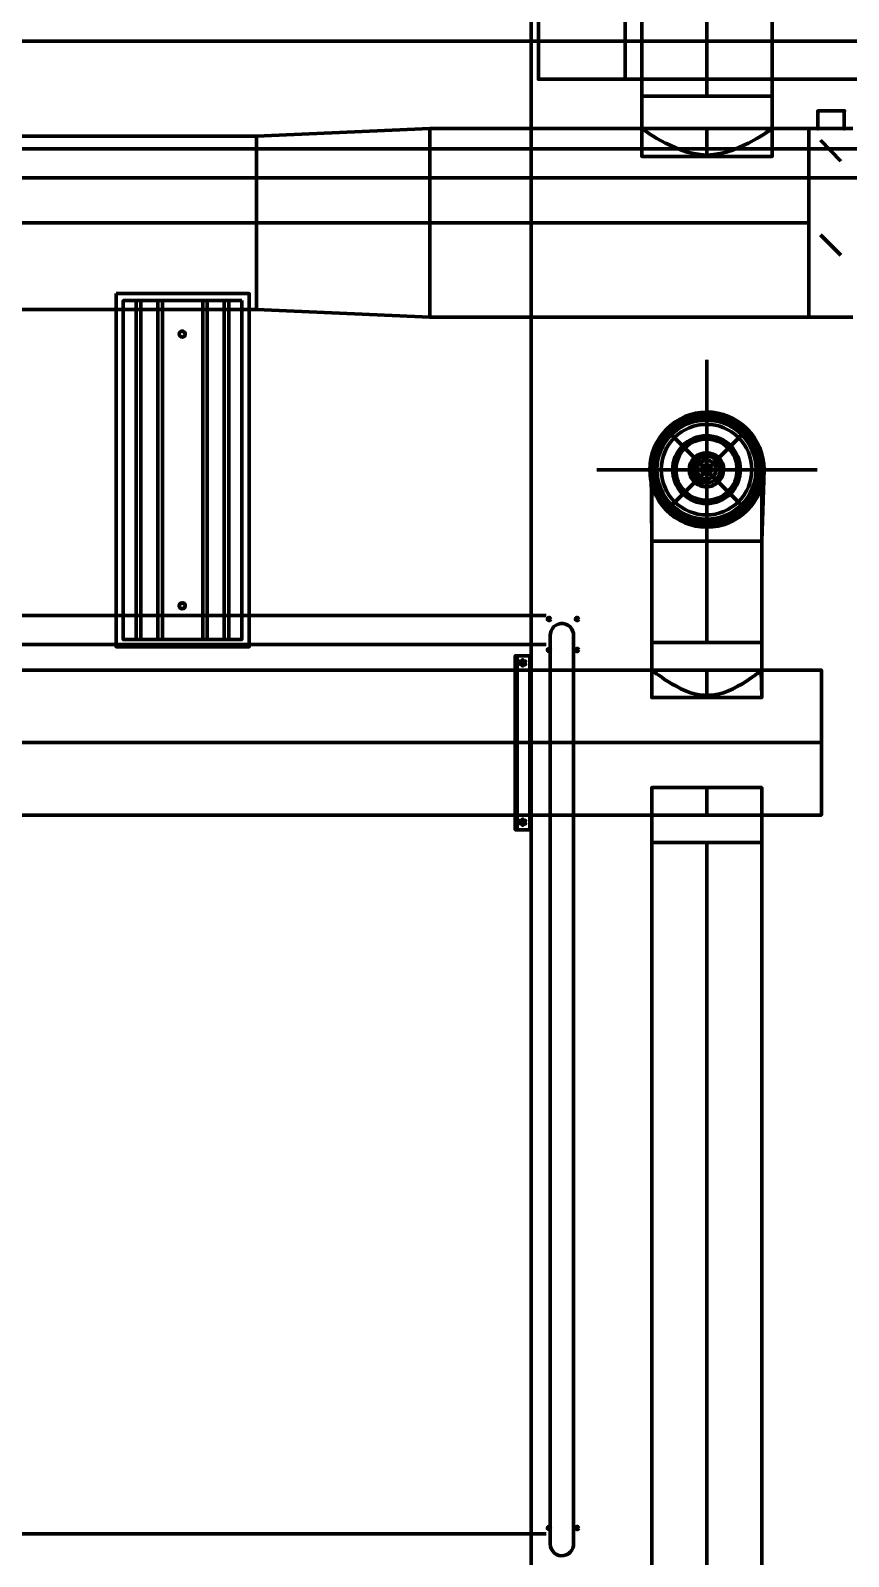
# Model space of a CAD drawing. Extents: x 0 to 1153, y 0 to 816.
# Drawn here: x 621.34 to 639.6, y 499.94 to 534 of the extents above; entities that cross this region are included whole.
import ezdxf

# ---------------------------------------------------------------- set-up
doc = ezdxf.new("R2010")
doc.units = 0
doc.header["$MEASUREMENT"] = 0
for name, color, linetype in [('Arch', 7, 'Continuous'), ('EQUIPMENTS', 7, 'Continuous'), ('Hatch', 7, 'Continuous'), ('HVAC', 7, 'Continuous')]:
    doc.layers.add(name, color=color, linetype=linetype)

msp = doc.modelspace()

# ---------------------------------------------------------------- linework, layer by layer
at = {"layer": 'Arch', "color": 11, "linetype": 'Continuous', "lineweight": 211}
for p, q in [((632.523, 361.77), (632.523, 717.391)), ((917.988, 533.76), (110.871, 533.76)), ((638.979, 531.548), (639.434, 531.082)), ((638.979, 529.442), (639.434, 528.987))]:
    msp.add_line(p, q, dxfattribs=at)
msp.add_lwpolyline([(650.145, 532.913), (650.145, 538.088), (634.619, 538.046), (635.138, 537.909), (634.619, 537.76), (634.619, 538.088), (634.619, 532.913), (650.145, 532.913), (650.145, 535.495)], dxfattribs=at)
msp.add_lwpolyline([(634.619, 535.495), (634.619, 532.913), (632.682, 532.913), (632.682, 535.495)], close=True, dxfattribs=at)
at = {"layer": 'EQUIPMENTS', "color": 251, "linetype": 'Continuous', "lineweight": 211}
msp.add_line((632.852, 500.443), (113.961, 500.443), dxfattribs=at)
for points in [[(113.961, 533.94), (486.188, 533.94), (486.505, 531.357), (645.329, 531.357)], [(113.961, 533.294), (486.188, 533.294), (486.505, 530.712), (645.329, 530.712)], [(113.961, 523.526), (486.188, 523.526), (486.505, 520.943), (632.852, 520.943)], [(113.961, 522.88), (486.188, 522.88), (486.505, 520.298), (632.852, 520.298)]]:
    msp.add_lwpolyline(points, dxfattribs=at)
msp.add_lwpolyline([(632.947, 520.496), (632.951, 520.552), (632.967, 520.604), (632.993, 520.652), (633.029, 520.694), (633.074, 520.727), (633.125, 520.75), (633.179, 520.762), (633.233, 520.762), (633.287, 520.75), (633.338, 520.727), (633.383, 520.694), (633.419, 520.652), (633.445, 520.604), (633.461, 520.552), (633.465, 520.488), (633.463, 500.182), (633.45, 500.129), (633.426, 500.079), (633.393, 500.036), (633.35, 500), (633.3, 499.974), (633.247, 499.96), (633.192, 499.957), (633.138, 499.966), (633.086, 499.986), (633.04, 500.017), (633.001, 500.057), (632.973, 500.103), (632.954, 500.155), (632.947, 500.232)], close=True, dxfattribs=at)
for centre in [(632.92, 520.864), (633.545, 520.864), (632.92, 520.176), (633.545, 520.176), (632.92, 500.576), (633.545, 500.576)]:
    msp.add_circle(centre, 0.037, dxfattribs=at)
at = {"layer": 'Hatch', "color": 5, "linetype": 'Continuous', "lineweight": 211}
for p, q in [((623.697, 527.971), (623.697, 520.404)), ((623.803, 527.971), (623.803, 520.404)), ((624.184, 527.971), (624.184, 520.404)), ((624.29, 527.971), (624.29, 520.404)), ((625.189, 527.971), (625.189, 520.404)), ((625.284, 527.971), (625.284, 520.404)), ((625.665, 527.971), (625.665, 520.404)), ((625.771, 527.971), (625.771, 520.404))]:
    msp.add_line(p, q, dxfattribs=at)
for points in [[(623.252, 528.129), (623.252, 520.245), (626.226, 520.245), (626.226, 528.129)], [(626.057, 527.971), (623.411, 527.971), (623.411, 520.404), (626.057, 520.404)], [(624.729, 527.293), (624.796, 527.241), (624.792, 527.198), (624.76, 527.164), (624.718, 527.157), (624.68, 527.176), (624.661, 527.213), (624.668, 527.256), (624.702, 527.288), (624.745, 527.291), (624.784, 527.265), (624.798, 527.225), (624.784, 527.184), (624.745, 527.158), (624.702, 527.161), (624.668, 527.193), (624.661, 527.236), (624.68, 527.273), (624.729, 527.293)], [(624.729, 521.229), (624.794, 521.182), (624.794, 521.139), (624.765, 521.102), (624.723, 521.092), (624.684, 521.108), (624.662, 521.144), (624.665, 521.187), (624.697, 521.221), (624.74, 521.228), (624.778, 521.209), (624.797, 521.172), (624.79, 521.129), (624.756, 521.097), (624.712, 521.094), (624.673, 521.12), (624.66, 521.16), (624.673, 521.201), (624.729, 521.229)]]:
    msp.add_lwpolyline(points, close=True, dxfattribs=at)
at = {"layer": 'HVAC', "color": 6, "linetype": 'Continuous', "lineweight": 211}
for p, q in [((626.385, 529.706), (630.259, 529.706)), ((636.439, 521.727), (636.439, 526.648)), ((635.571, 525.06), (637.307, 523.314)), ((637.307, 525.06), (635.571, 523.314)), ((633.984, 524.193), (638.905, 524.193)), ((639, 519.726), (639, 516.488))]:
    msp.add_line(p, q, dxfattribs=at)
for points in [[(634.989, 535.474), (634.989, 532.532), (636.439, 532.532), (636.439, 535.474), (636.439, 532.532), (637.9, 532.532), (634.989, 532.532), (636.439, 532.532), (637.9, 532.532), (634.989, 532.532), (636.439, 532.532), (637.9, 532.532), (634.989, 532.532), (637.9, 532.532), (634.989, 532.532), (634.989, 531.812), (634.989, 531.188), (634.989, 531.812), (634.989, 532.532), (634.989, 531.812), (634.989, 531.188), (636.439, 531.188), (637.9, 531.188), (637.9, 531.812), (637.9, 532.532), (637.9, 531.812), (637.9, 531.188), (637.9, 531.812), (637.9, 532.532), (637.9, 535.474)], [(569.796, 531.326), (596.657, 531.326), (600.541, 531.643), (626.385, 531.643), (630.259, 531.812), (630.259, 529.706), (630.259, 527.6), (626.385, 527.77), (600.541, 527.77), (596.657, 528.087), (569.796, 528.087)], [(639.699, 531.812), (638.715, 531.812), (630.259, 531.812), (630.259, 529.706), (630.259, 527.6), (638.715, 527.6), (639.699, 527.6)], [(630.259, 531.812), (630.259, 527.6), (630.259, 531.812)], [(638.916, 531.812), (638.916, 531.812), (638.916, 531.812)], [(639.508, 531.812), (639.508, 531.812), (639.508, 531.812)], [(596.657, 529.706), (596.657, 531.326), (596.657, 528.087), (596.657, 529.706), (596.657, 528.087), (596.657, 531.326), (596.657, 529.706), (600.541, 529.706), (600.541, 527.77), (600.541, 529.706), (600.541, 531.643), (600.541, 529.706), (626.385, 529.706), (600.541, 529.706)], [(638.715, 529.706), (630.259, 529.706), (638.715, 529.706)], [(636.439, 522.605), (637.667, 522.605), (635.212, 522.605), (636.439, 522.605), (637.667, 522.605), (635.212, 522.605), (636.439, 522.605), (637.667, 522.605), (635.212, 522.605), (637.667, 522.605), (635.212, 522.605), (636.439, 522.605), (636.439, 524.193)], [(616.225, 518.107), (616.225, 516.488), (616.225, 518.107), (616.225, 519.726), (616.225, 518.107), (639, 518.107), (616.225, 518.107), (612.341, 518.107), (612.341, 520.044), (612.341, 516.16), (612.341, 518.107), (612.341, 516.16), (612.341, 520.044), (616.225, 519.726), (639, 519.726), (639, 516.488), (616.225, 516.488), (612.341, 516.16), (558.758, 516.16)], [(632.269, 519.853), (632.339, 519.926), (632.356, 519.866), (632.269, 519.853), (632.339, 519.926), (632.358, 519.868), (632.269, 519.853), (632.339, 519.926), (632.386, 519.853), (632.339, 519.926), (632.269, 519.853), (632.333, 519.822), (632.386, 519.853), (632.339, 519.926), (632.269, 519.853), (632.333, 519.822), (632.386, 519.853), (632.339, 519.926), (632.269, 519.853), (632.333, 519.822), (632.386, 519.853), (632.339, 519.926), (632.269, 519.853), (632.333, 519.822), (632.386, 519.853), (632.339, 519.926), (632.269, 519.853), (632.333, 519.822), (632.386, 519.853), (632.339, 519.926), (632.269, 519.853), (632.333, 519.822), (632.386, 519.853), (632.339, 519.926), (632.269, 519.853), (632.333, 519.822)], [(632.492, 516.16), (632.492, 520.044), (632.492, 516.16)], [(635.317, 519.642), (635.212, 519.726), (635.317, 519.642), (635.37, 519.61), (635.434, 519.568), (635.497, 519.515), (635.582, 519.462), (635.667, 519.409), (635.762, 519.356), (635.857, 519.303), (635.963, 519.261), (636.079, 519.218), (636.196, 519.187), (636.312, 519.165), (636.376, 519.155), (636.503, 519.155), (636.566, 519.165), (636.693, 519.187), (636.81, 519.218), (636.926, 519.261), (637.032, 519.303), (637.127, 519.356), (637.222, 519.409), (637.307, 519.462), (637.381, 519.515), (637.455, 519.568), (637.519, 519.61), (637.572, 519.652), (637.656, 519.716), (635.212, 519.726), (635.275, 519.684), (635.317, 519.642), (635.37, 519.61), (635.434, 519.568), (635.497, 519.515), (635.582, 519.462), (635.667, 519.409), (635.762, 519.366), (635.857, 519.314), (635.963, 519.261), (636.079, 519.218), (636.196, 519.187), (636.312, 519.165), (636.376, 519.165), (636.439, 519.112), (637.667, 519.112), (637.656, 519.716), (637.572, 519.652), (637.519, 519.61), (637.455, 519.568), (637.381, 519.515), (637.307, 519.462), (637.222, 519.409), (637.127, 519.366), (637.032, 519.314), (636.926, 519.261), (636.81, 519.218), (636.693, 519.187), (636.566, 519.165), (636.503, 519.165), (636.439, 519.112), (635.212, 519.112), (636.439, 519.112), (637.667, 519.112), (636.439, 519.112), (635.212, 519.112), (636.439, 519.112), (637.667, 519.112), (636.439, 519.112), (635.212, 519.112), (635.212, 519.726)], [(637.667, 519.726), (637.572, 519.642), (637.614, 519.673)], [(635.212, 492.136), (635.212, 515.874), (635.212, 516.488), (635.212, 517.102), (635.212, 516.488), (635.212, 515.874), (635.212, 516.488), (635.212, 517.102), (636.439, 517.102), (635.212, 517.102), (636.439, 517.102), (637.667, 517.102), (637.667, 516.488), (637.667, 515.874), (637.667, 492.136)], [(635.212, 517.102), (636.439, 517.102), (637.667, 517.102), (636.439, 517.102), (635.212, 517.102), (636.439, 517.102), (637.667, 517.102), (636.439, 517.102), (637.667, 517.102)], [(636.439, 517.102), (636.439, 516.488), (636.439, 517.102)], [(632.269, 516.297), (632.339, 516.37), (632.356, 516.31), (632.269, 516.297), (632.339, 516.37), (632.358, 516.313), (632.269, 516.297), (632.339, 516.37), (632.386, 516.297), (632.339, 516.37), (632.269, 516.297), (632.333, 516.266), (632.386, 516.297), (632.339, 516.37), (632.269, 516.297), (632.333, 516.266), (632.386, 516.297), (632.339, 516.37), (632.269, 516.297), (632.333, 516.266), (632.386, 516.297), (632.339, 516.37), (632.269, 516.297), (632.333, 516.266), (632.386, 516.297), (632.339, 516.37), (632.269, 516.297), (632.333, 516.266), (632.386, 516.297), (632.339, 516.37), (632.269, 516.297), (632.333, 516.266), (632.386, 516.297), (632.339, 516.37), (632.269, 516.297), (632.333, 516.266)]]:
    msp.add_lwpolyline(points, dxfattribs=at)
for points in [[(639.508, 532.204), (639.508, 531.812), (638.916, 531.812), (638.916, 532.204), (639.508, 532.204), (639.508, 531.812), (638.916, 531.812), (638.916, 532.204)], [(634.989, 531.188), (636.439, 531.188), (636.439, 531.812), (636.439, 531.188), (637.9, 531.188), (634.989, 531.188), (636.439, 531.188), (637.9, 531.188), (634.989, 531.188), (636.439, 531.188), (637.9, 531.188), (634.989, 531.188), (637.9, 531.188), (637.9, 531.812), (634.989, 531.812)], [(637.9, 531.812), (637.889, 531.802), (637.879, 531.791), (637.868, 531.791), (637.847, 531.781), (637.836, 531.76), (637.72, 531.686), (637.646, 531.643), (637.561, 531.59), (637.371, 531.484), (637.254, 531.432), (637.138, 531.379), (637.011, 531.326), (636.873, 531.283), (636.736, 531.252), (636.587, 531.23), (636.439, 531.22), (636.291, 531.23), (636.154, 531.252), (636.005, 531.283), (635.878, 531.326), (635.751, 531.379), (635.635, 531.432), (635.519, 531.484), (635.328, 531.59), (635.243, 531.643), (635.169, 531.686), (635.106, 531.728), (635.021, 531.791), (635, 531.791), (635, 531.802), (634.989, 531.802), (634.989, 531.812), (634.989, 531.802), (635, 531.802), (635, 531.791), (635.021, 531.791), (635.106, 531.728), (635.169, 531.686), (635.243, 531.643), (635.328, 531.59), (635.519, 531.484), (635.635, 531.432), (635.751, 531.379), (635.878, 531.326), (636.005, 531.283), (636.154, 531.252), (636.291, 531.23), (636.439, 531.22), (636.587, 531.23), (636.736, 531.252), (636.873, 531.283), (637.011, 531.326), (637.138, 531.379), (637.254, 531.432), (637.371, 531.484), (637.561, 531.59), (637.646, 531.643), (637.72, 531.686), (637.783, 531.728), (637.805, 531.749), (637.836, 531.76), (637.847, 531.781), (637.868, 531.791), (637.9, 531.812)], [(638.715, 527.6), (638.715, 531.812), (638.715, 527.6), (638.715, 531.812)], [(626.385, 531.643), (626.385, 527.77), (626.385, 531.643), (626.385, 529.706), (626.385, 527.77), (626.385, 529.706)], [(636.64, 524.198), (636.63, 524.133), (636.601, 524.076), (636.543, 524.022), (636.484, 523.997), (636.417, 523.992), (636.354, 524.008), (636.3, 524.041), (636.251, 524.103), (636.23, 524.164), (636.228, 524.181), (636.251, 524.103), (636.3, 524.041), (636.354, 524.008), (636.417, 523.992), (636.484, 523.997), (636.543, 524.022), (636.601, 524.076), (636.63, 524.133), (636.651, 524.198), (636.645, 524.146), (636.627, 524.098), (636.599, 524.057), (636.548, 524.013), (636.503, 523.992), (636.452, 523.982), (636.399, 523.984), (636.35, 523.998), (636.306, 524.023), (636.259, 524.07), (636.234, 524.113), (636.22, 524.163), (636.218, 524.18), (636.238, 524.263), (636.267, 524.32), (636.325, 524.373), (636.384, 524.398), (636.451, 524.403), (636.514, 524.388), (636.568, 524.354), (636.617, 524.293), (636.638, 524.231), (636.64, 524.215), (636.617, 524.293), (636.568, 524.354), (636.514, 524.388), (636.451, 524.403), (636.384, 524.398), (636.325, 524.373), (636.267, 524.32), (636.238, 524.263), (636.217, 524.198), (636.223, 524.25), (636.241, 524.298), (636.269, 524.339), (636.32, 524.382), (636.365, 524.404), (636.416, 524.414), (636.469, 524.412), (636.518, 524.398), (636.562, 524.373), (636.609, 524.326), (636.634, 524.282), (636.651, 524.198)], [(636.545, 524.198), (636.533, 524.147), (636.5, 524.108), (636.452, 524.088), (636.399, 524.092), (636.355, 524.119), (636.329, 524.163), (636.324, 524.216), (636.344, 524.263), (636.383, 524.296), (636.434, 524.309), (636.485, 524.296), (636.524, 524.263), (636.544, 524.216), (636.539, 524.163), (636.513, 524.119), (636.469, 524.092), (636.416, 524.088), (636.368, 524.108), (636.335, 524.147), (636.323, 524.198), (636.335, 524.249), (636.368, 524.287), (636.416, 524.307), (636.469, 524.303), (636.513, 524.276), (636.539, 524.233), (636.544, 524.18), (636.524, 524.132), (636.477, 524.095), (636.425, 524.087), (636.368, 524.108), (636.335, 524.147), (636.323, 524.189), (636.329, 524.163), (636.368, 524.108), (636.425, 524.087), (636.477, 524.095), (636.533, 524.147), (636.545, 524.198), (636.533, 524.147), (636.5, 524.108), (636.452, 524.088), (636.399, 524.092), (636.355, 524.119), (636.329, 524.163), (636.324, 524.216), (636.344, 524.263), (636.391, 524.3), (636.443, 524.309), (636.5, 524.287), (636.533, 524.249), (636.545, 524.207), (636.539, 524.233), (636.5, 524.287), (636.443, 524.309), (636.391, 524.3), (636.335, 524.249), (636.323, 524.198), (636.335, 524.249), (636.368, 524.287), (636.416, 524.307), (636.469, 524.303), (636.513, 524.276), (636.545, 524.198)], [(636.439, 520.34), (635.212, 520.34), (637.667, 520.34), (636.439, 520.34), (635.212, 520.34), (637.667, 520.34), (636.439, 520.34), (635.212, 520.34), (637.667, 520.34), (636.439, 520.34), (635.212, 520.34), (635.212, 519.726), (635.212, 520.34), (637.667, 520.34), (637.667, 519.726), (637.667, 519.112), (637.667, 519.726), (637.667, 520.34), (636.439, 520.34), (636.439, 522.605)], [(632.206, 520.044), (632.206, 516.16), (632.164, 520.044), (632.492, 520.044), (632.164, 520.044), (632.164, 516.16), (632.492, 516.16), (632.164, 516.16)], [(636.439, 519.112), (636.439, 519.726), (636.439, 519.112), (635.212, 519.112), (636.439, 519.112), (637.667, 519.112)], [(636.439, 515.874), (637.667, 515.874), (635.212, 515.874), (636.439, 515.874), (637.667, 515.874), (635.212, 515.874), (636.439, 515.874), (637.667, 515.874), (635.212, 515.874), (636.439, 515.874), (637.667, 515.874), (637.667, 516.488), (637.667, 517.102), (637.667, 516.488), (637.667, 515.874), (635.212, 515.874), (636.439, 515.874), (636.439, 492.136)]]:
    msp.add_lwpolyline(points, close=True, dxfattribs=at)
for points in [[(636.434, 525.378, 0.414203), (635.286, 524.198, 0.414213), (636.434, 523.05, 0.41422), (637.54, 524.198, 0.414207), (636.434, 525.304, 0.4142), (635.286, 524.198, -0.414221), (636.434, 525.304, -0.414207), (637.561, 524.198, 0.414208), (636.434, 525.378, 0.414197), (635.286, 524.198, -0.41421), (636.434, 525.378, -0.414197), (637.614, 524.198, 0.414197), (636.434, 525.378, -0.414217), (637.551, 524.198, 0.414204), (636.434, 525.304, 0.4142), (635.286, 524.198, -0.414221), (636.434, 525.304, -0.414207), (637.561, 524.198, 0.414208), (636.434, 525.304, 0.4142), (635.286, 524.198, -0.4142), (636.434, 525.304, -0.414207), (637.54, 524.198, 0.414207), (636.434, 525.304, 0.4142), (635.286, 524.198, -0.414186), (636.434, 525.304, -0.414207), (637.582, 524.198, 0.414193), (636.434, 525.378, 0.414203), (635.212, 524.193), (635.212, 522.605), (635.212, 520.34), (635.212, 519.726), (635.212, 519.112), (635.212, 519.726), (635.212, 519.112), (636.439, 519.112), (637.667, 519.112), (637.667, 519.726), (637.667, 520.34), (637.667, 522.605), (637.72, 524.198, 0.414218), (636.434, 525.452, 0.41423), (635.18, 524.198, -0.414219), (636.434, 525.484, -0.414214), (637.72, 524.198, 0.414215), (636.434, 525.462, 0.41422), (635.169, 524.198, 0.414219), (636.434, 522.912, 0.414214), (637.72, 524.198, -0.414204), (636.434, 522.912, -0.414216), (635.18, 524.198, 0.414225), (636.434, 522.912, 0.414219), (637.72, 524.198)], [(635.201, 524.198, -0.414205), (636.434, 525.431, -0.414212), (637.667, 524.198, -0.414225), (636.434, 522.965, -0.414218), (635.201, 524.198, -0.414205), (636.434, 525.431, -0.414212), (637.667, 524.193), (637.667, 522.605), (637.667, 524.198, -0.414225), (636.434, 522.965, -0.414218), (635.201, 524.198, -0.414205), (636.434, 525.431, -0.414212), (637.667, 524.198, -0.414225), (636.434, 522.965, -0.414218), (635.201, 524.198, -0.414205), (636.434, 525.431, -0.414212), (637.667, 524.198, -0.414225), (636.434, 522.965, -0.414218), (635.201, 524.198), (635.212, 522.605), (635.201, 524.198, 0.414222), (636.434, 523.039, 0.414229), (637.614, 524.198, -0.414216), (636.434, 523.018, -0.414222), (635.328, 524.198, 0.414222), (636.434, 523.081, 0.414217), (637.54, 524.198, -0.414221), (636.434, 523.081, -0.414209), (635.328, 524.198, 0.414214), (636.434, 523.071, 0.41422), (637.54, 524.198, -0.414221), (636.434, 523.071, -0.414234), (635.328, 524.198, 0.414214), (636.434, 523.092, 0.414221), (637.54, 524.198, -0.414221), (636.434, 523.092, -0.414214), (635.328, 524.198, 0.414214), (636.434, 523.092, 0.414221), (637.54, 524.198, 0.414207), (636.434, 525.304, 0.4142), (635.328, 524.198, 0.414214), (636.434, 523.092, -0.414234), (635.328, 524.198, 0.414214), (636.434, 523.092, 0.41422), (637.561, 524.198, -0.414221), (636.434, 523.092, -0.414214), (635.328, 524.198, -0.4142), (636.434, 525.304)], [(637.191, 524.198, -0.414233), (636.434, 523.441, -0.414222), (635.677, 524.198, 0.414222), (636.434, 523.441, 0.414233), (637.191, 524.198, -0.414214), (636.434, 523.441, -0.414224), (635.72, 524.198, 0.414224), (636.434, 523.441, 0.414214), (637.191, 524.198, 0.414206), (636.434, 524.912, 0.414193), (635.73, 524.198, 0.414231), (636.434, 523.441, 0.414222), (637.117, 524.198, 0.414189), (636.434, 524.88, 0.414189), (635.752, 524.198, -0.414189), (636.434, 524.88, -0.414189), (637.191, 524.198, 0.414183), (636.434, 524.954, 0.414192), (635.677, 524.198, -0.414192), (636.434, 524.955, -0.414204), (637.191, 524.198, 0.414204), (636.434, 524.912, 0.414193), (635.73, 524.198, -0.414231), (636.434, 524.912, -0.414183), (637.191, 524.198, 0.414222), (636.434, 524.902, 0.414217), (635.741, 524.198, 0.414236), (636.434, 523.441, 0.414227), (637.191, 524.198, -0.414209), (636.434, 523.515, -0.414209), (635.751, 524.198, 0.414209), (636.434, 523.515, 0.414209), (637.117, 524.198)], [(636.434, 523.907), (636.364, 523.915), (636.3, 523.939), (636.245, 523.977), (636.187, 524.044), (636.158, 524.106), (636.144, 524.174), (636.147, 524.245), (636.166, 524.311), (636.199, 524.37), (636.262, 524.433), (636.321, 524.466), (636.387, 524.485), (636.321, 524.466), (636.262, 524.433), (636.199, 524.37), (636.166, 524.311), (636.147, 524.245), (636.144, 524.174), (636.158, 524.106), (636.187, 524.044), (636.245, 523.977), (636.3, 523.939), (636.364, 523.915), (636.434, 523.907), (636.364, 523.915), (636.3, 523.939), (636.245, 523.977), (636.187, 524.044), (636.158, 524.106), (636.144, 524.174), (636.158, 524.106), (636.187, 524.044), (636.245, 523.977), (636.3, 523.939), (636.364, 523.915), (636.434, 523.907), (636.364, 523.915), (636.3, 523.939), (636.245, 523.977), (636.187, 524.044), (636.158, 524.106), (636.144, 524.174), (636.158, 524.106), (636.187, 524.044), (636.245, 523.977), (636.3, 523.939), (636.364, 523.915), (636.434, 523.907), (636.313, 523.91), (636.25, 523.946), (636.197, 523.995), (636.157, 524.054), (636.131, 524.123), (636.122, 524.198), (636.131, 524.123), (636.157, 524.054), (636.197, 523.995), (636.25, 523.946), (636.313, 523.91), (636.434, 523.907), (636.313, 523.91), (636.25, 523.946), (636.197, 523.995), (636.157, 524.054), (636.131, 524.123), (636.122, 524.198), (636.126, 524.248), (636.146, 524.319), (636.182, 524.382), (636.231, 524.435), (636.291, 524.475), (636.359, 524.501), (636.434, 524.509), (636.359, 524.501), (636.291, 524.475), (636.231, 524.435), (636.182, 524.382), (636.146, 524.319), (636.126, 524.248), (636.122, 524.198), (636.131, 524.123), (636.157, 524.054), (636.197, 523.995), (636.25, 523.946), (636.313, 523.91), (636.434, 523.907), (636.364, 523.915), (636.295, 523.93), (636.238, 523.969), (636.191, 524.02), (636.156, 524.08), (636.136, 524.149), (636.144, 524.222), (636.158, 524.29), (636.187, 524.351), (636.228, 524.404), (636.281, 524.445), (636.342, 524.474), (636.434, 524.509), (636.342, 524.474), (636.281, 524.445), (636.213, 524.387), (636.175, 524.332), (636.151, 524.268), (636.143, 524.198), (636.151, 524.268), (636.175, 524.332), (636.213, 524.387), (636.281, 524.445), (636.342, 524.474), (636.434, 524.509), (636.342, 524.474), (636.281, 524.445), (636.213, 524.387), (636.175, 524.332), (636.151, 524.268), (636.122, 524.198), (636.126, 524.248), (636.146, 524.319), (636.182, 524.382), (636.231, 524.435), (636.291, 524.475), (636.359, 524.501), (636.434, 524.509), (636.359, 524.501), (636.291, 524.475), (636.231, 524.435), (636.182, 524.382), (636.146, 524.319), (636.126, 524.248), (636.132, 524.198), (636.141, 524.27), (636.166, 524.336), (636.205, 524.394), (636.256, 524.441), (636.317, 524.476), (636.434, 524.509), (636.434, 524.509), (636.529, 524.484), (636.593, 524.454), (636.647, 524.411), (636.69, 524.357), (636.72, 524.293), (636.745, 524.198), (636.745, 524.198, -0.414228), (636.434, 523.907, 0.414228), (636.745, 524.198, -0.414228), (636.434, 523.907, 0.414178), (636.745, 524.198, 0.414179), (636.434, 524.509, -0.414178), (636.745, 524.198, -0.414178), (636.434, 523.907, 0.414218), (636.745, 524.198, 0.414179), (636.434, 524.509, -0.414179), (636.745, 524.198, 0.414178), (636.434, 524.509)]]:
    msp.add_lwpolyline(points, format="xyb", dxfattribs=at)
for points in [[(636.434, 525.209, 0.414221), (635.423, 524.198, -0.414221), (636.434, 525.209, -0.414214), (637.445, 524.198, 0.414214)], [(636.434, 524.574, 0.41418), (636.057, 524.198, 0.414218), (636.434, 523.822, 0.414219), (636.81, 524.198, -0.414219), (636.434, 523.821, -0.414218), (636.049, 524.198, 0.414267), (636.434, 523.811, 0.414251), (636.81, 524.198, 0.414182), (636.434, 524.574, 0.41418), (636.048, 524.198, -0.41421), (636.434, 524.574, -0.414182), (636.821, 524.198, 0.414192)], [(636.434, 523.187, 0.414229), (637.445, 524.198, -0.414229), (636.434, 523.187, -0.414236), (635.423, 524.198, 0.414236)]]:
    msp.add_lwpolyline(points, format="xyb", close=True, dxfattribs=at)
msp.add_circle((636.444, 524.186), 1.158, dxfattribs=at)
for radius, start, end in [(1.18, 270.0018, 0.0022), (1.106, 269.9992, 0.0008)]:
    msp.add_arc((636.434, 524.198), radius, start, end, dxfattribs=at)
for p in [(639.508, 532.204), (638.916, 531.812), (639.508, 531.812), (636.439, 524.193), (636.439, 524.193), (636.439, 524.193), (636.439, 524.193), (636.439, 524.193), (636.439, 524.193), (632.269, 519.917), (632.269, 519.917), (632.269, 519.917), (632.333, 519.949), (632.333, 519.949), (632.333, 519.949), (632.333, 519.822), (632.333, 519.822), (632.333, 519.822), (632.386, 519.917), (632.386, 519.917), (632.386, 519.917), (632.386, 519.853), (632.386, 519.853), (632.386, 519.853), (632.269, 516.361), (632.269, 516.361), (632.269, 516.361), (632.333, 516.393), (632.333, 516.393), (632.333, 516.393), (632.386, 516.361), (632.386, 516.361), (632.386, 516.361), (632.333, 516.266), (632.333, 516.266), (632.333, 516.266), (632.386, 516.297), (632.386, 516.297), (632.386, 516.297)]:
    msp.add_point(p, dxfattribs=at)

doc.saveas('drawing.dxf')
